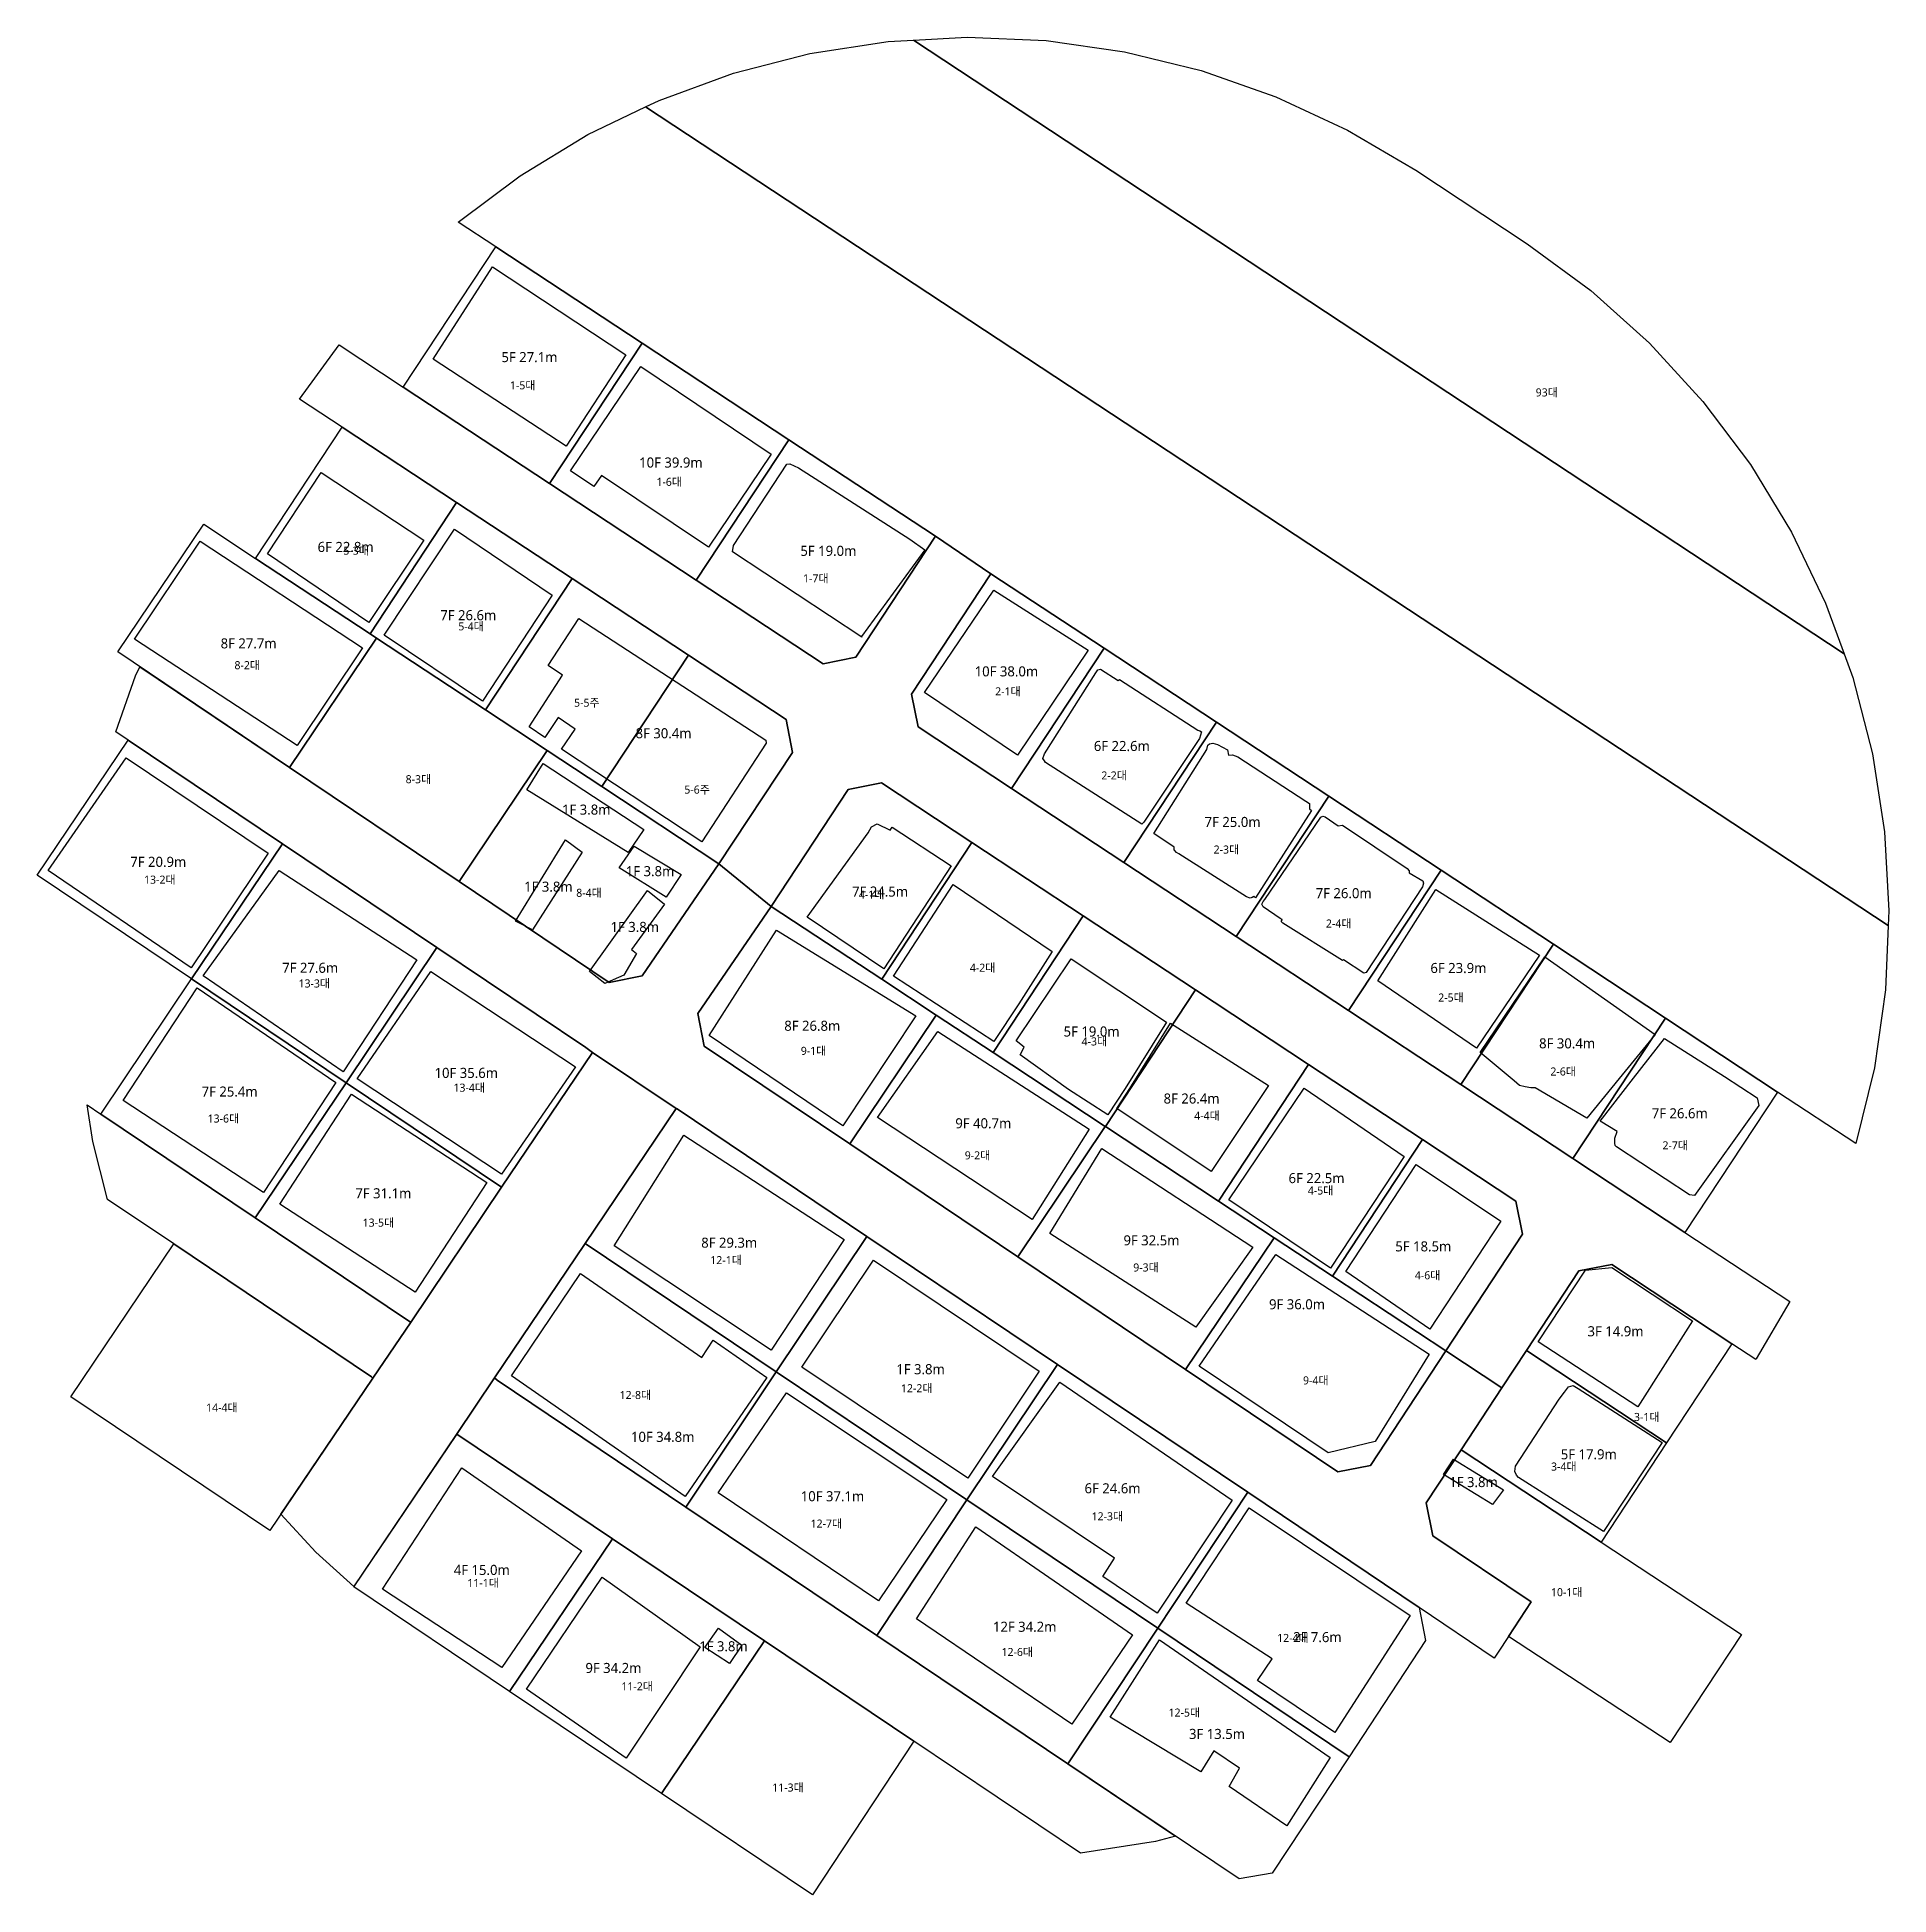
# Model space of a CAD drawing. Header units: metres. Extents: x 353348 to 353623, y 293046 to 293322.
import ezdxf
from ezdxf.enums import TextEntityAlignment as Align

# ---------------------------------------------------------------- set-up
doc = ezdxf.new("R2010")
doc.units = ezdxf.units.M
for name, color, linetype in [('건물', 4, 'Continuous'), ('건물_층수', 2, 'Continuous'), ('대상지_기존건물_철거가정', 6, 'Continuous'), ('대상필지', 1, 'Continuous'), ('지번', 8, 'Continuous'), ('지적', 8, 'Continuous'), ('지적_도로', 9, 'Continuous')]:
    doc.layers.add(name, color=color, linetype=linetype)
doc.styles.add('KR', font='malgun.ttf')

msp = doc.modelspace()

# ---------------------------------------------------------------- linework, layer by layer
at = {"layer": '건물'}
for points in [[(353435.33, 293275.12), (353426.42, 293261.52), (353406.6, 293274.49), (353415.47, 293288.24), (353435.33, 293275.12)], [(353456.96, 293260.34), (353447.65, 293246.47), (353431.69, 293257.18), (353430.56, 293255.51), (353427.09, 293257.84), (353437.53, 293273.39), (353456.96, 293260.34)], [(353405.23, 293247.52), (353397.03, 293235.24), (353381.92, 293245.5), (353389.96, 293257.6), (353405.23, 293247.52)], [(353470.42, 293233.15), (353470.49, 293233.08), (353451.19, 293245.79), (353451.35, 293246.74), (353459.31, 293258.85), (353459.73, 293258.91), (353461.02, 293258.32), (353477.64, 293247.65), (353479.87, 293246.06), (353470.42, 293233.15)], [(353424.35, 293239.31), (353413.97, 293223.55), (353399.34, 293233.37), (353409.82, 293249.16), (353424.35, 293239.31)], [(353396.1, 293231.5), (353386.34, 293216.93), (353362.15, 293232.78), (353371.91, 293247.35), (353396.1, 293231.5)], [(353504.21, 293231.14), (353493.68, 293215.48), (353479.81, 293224.8), (353490.12, 293240.09), (353504.21, 293231.14)], [(353428.31, 293235.87), (353456.15, 293217.71), (353456.21, 293217.25), (353446.66, 293202.58), (353425.74, 293216.4), (353427.75, 293219.36), (353425.23, 293221.09), (353423.23, 293218.14), (353420.92, 293219.68), (353425.87, 293227.4), (353423.74, 293228.84), (353428.31, 293235.87)], [(353506.03, 293228.32), (353508.67, 293226.61), (353508.85, 293226.76), (353520.5, 293219.23), (353520.8, 293219.1), (353521.06, 293218.94), (353520.76, 293217.99), (353512.5, 293205.48), (353512.19, 293205.18), (353497.84, 293214.39), (353497.66, 293214.66), (353497.45, 293215.01), (353497.66, 293215.7), (353505.35, 293227.73), (353505.61, 293228.18), (353506.03, 293228.32)], [(353524.93, 293216.26), (353525.09, 293215.49), (353525.67, 293215.51), (353526.46, 293215.25), (353536.63, 293208.62), (353537.15, 293208.29), (353537.17, 293207.95), (353537.16, 293207.49), (353537.45, 293207.24), (353529.11, 293194.24), (353528.85, 293194.43), (353528.6, 293194.26), (353528.34, 293194.15), (353527.78, 293194.36), (353517.71, 293200.76), (353517.34, 293200.97), (353517.01, 293201.4), (353516.98, 293201.78), (353513.97, 293203.81), (353521.84, 293216.34), (353522.01, 293216.95), (353522.25, 293217.17), (353522.75, 293217.26), (353523.47, 293217.08), (353524.93, 293216.26)], [(353382.06, 293200.86), (353370.56, 293183.81), (353349.26, 293198.32), (353360.9, 293215.11), (353382.06, 293200.86)], [(353438.02, 293204.41), (353435.68, 293200.96), (353420.59, 293210.34), (353422.99, 293214.24), (353438.02, 293204.41)], [(353472.75, 293205.25), (353474.7, 293204.29), (353474.99, 293204.77), (353483.78, 293199), (353473.73, 293183.65), (353462.34, 293191.32), (353471.4, 293203.92), (353471.9, 293204.82), (353472.75, 293205.25)], [(353539.49, 293206.31), (353541.43, 293204.97), (353542.05, 293205.07), (353551.69, 293198.58), (353551.98, 293198.26), (353552, 293197.99), (353552.01, 293197.97), (353554.02, 293196.74), (353554.16, 293196.41), (353553.99, 293195.85), (353545.58, 293183.12), (353545.27, 293183), (353542.2, 293185.01), (353542.05, 293184.87), (353533.18, 293190.43), (353532.99, 293190.65), (353532.98, 293190.81), (353533.11, 293190.95), (353533.09, 293190.98), (353532.78, 293191.15), (353530.26, 293192.87), (353530.08, 293193.26), (353530.26, 293193.69), (353530.49, 293194), (353538.83, 293206.25), (353539.14, 293206.37), (353539.49, 293206.31)], [(353428.83, 293201.02), (353421.41, 293189.46), (353418.86, 293190.77), (353426.34, 293202.86), (353428.83, 293201.02)], [(353443.57, 293197.72), (353441.31, 293194.31), (353434.33, 293198.67), (353436.54, 293201.9), (353443.57, 293197.72)], [(353404.18, 293184.98), (353393.2, 293168.3), (353372.34, 293182.62), (353383.68, 293198.28), (353404.18, 293184.98)], [(353435.01, 293182.7), (353432.19, 293181.47), (353429.92, 293183.25), (353438.55, 293195.3), (353441.08, 293193.27), (353436.16, 293186.52), (353436.93, 293185.95), (353435.01, 293182.7)], [(353571.42, 293185.69), (353562.03, 293171.81), (353547.35, 293181.86), (353555.98, 293195.47), (353571.42, 293185.69)], [(353478.51, 293176.63), (353467.64, 293160.25), (353447.71, 293173.69), (353457.75, 293189.42), (353478.51, 293176.63)], [(353583.28, 293167.3), (353578.46, 293161.37), (353570.78, 293165.93), (353570.15, 293165.91), (353569.28, 293166.05), (353568.46, 293166.28), (353567.62, 293166.98), (353562.6, 293171.2), (353572.21, 293185.45), (353588.65, 293173.88), (353583.28, 293167.3)], [(353427.8, 293169.02), (353416.81, 293153.03), (353395.31, 293167.26), (353406.29, 293183.26), (353427.8, 293169.02)], [(353509.69, 293165.81), (353507.1, 293161.87), (353501.24, 293165.64), (353494.06, 293170.85), (353494.64, 293171.97), (353493.45, 293172.9), (353501.65, 293185.15), (353515.88, 293175.72), (353509.69, 293165.81)], [(353392.14, 293166.71), (353381.34, 293150.34), (353360.46, 293164.02), (353371.46, 293180.81), (353392.14, 293166.71)], [(353504.35, 293159.77), (353495.84, 293146.31), (353472.81, 293161.49), (353481.77, 293174.31), (353504.35, 293159.77)], [(353531.04, 293166.24), (353522.49, 293153.44), (353508.48, 293162.81), (353510.38, 293165.83), (353516.46, 293175.56), (353531.04, 293166.24)], [(353604.11, 293163.28), (353594.52, 293149.87), (353593.75, 293149.98), (353582.9, 293157.1), (353582.71, 293157.3), (353582.62, 293157.68), (353582.62, 293157.97), (353582.64, 293158.43), (353582.99, 293159.39), (353580.44, 293160.96), (353585.42, 293167.34), (353590.03, 293173.24), (353598.96, 293167.61), (353603.85, 293164.41), (353604.11, 293163.28)], [(353551.24, 293155.68), (353540.27, 293139.03), (353525.12, 293149.23), (353536.36, 293165.88), (353551.24, 293155.68)], [(353414.61, 293151.81), (353403.94, 293135.46), (353383.8, 293148.59), (353394.46, 293164.95), (353414.61, 293151.81)], [(353467.86, 293143.32), (353456.98, 293126.81), (353433.6, 293142.37), (353443.96, 293158.86), (353467.86, 293143.32)], [(353528.74, 293142.19), (353520.21, 293130.26), (353498.47, 293144.19), (353506.24, 293156.86), (353528.74, 293142.19)], [(353565.65, 293146.06), (353555.08, 293129.97), (353542.58, 293138.52), (353553.07, 293154.5), (353565.65, 293146.06)], [(353546.94, 293113.22), (353539.93, 293111.52), (353520.73, 293124.43), (353532.13, 293141.1), (353554.97, 293126.22), (353546.94, 293113.22)], [(353428.55, 293138.25), (353446.66, 293125.74), (353448.31, 293128.32), (353456.31, 293122.77), (353444.16, 293105.04), (353418.3, 293122.98), (353428.55, 293138.25)], [(353496.91, 293123.7), (353486.24, 293107.75), (353461.52, 293124.28), (353472.19, 293140.23), (353496.91, 293123.7)], [(353594.21, 293131.2), (353586.07, 293118.39), (353571.23, 293128.07), (353578.26, 293138.76), (353582.18, 293139.14), (353594.21, 293131.2)], [(353525.63, 293104.48), (353514.45, 293087.61), (353506.38, 293093.11), (353508.09, 293095.81), (353489.96, 293108.01), (353499.96, 293122.03), (353525.63, 293104.48)], [(353589.69, 293113.05), (353580.95, 293099.79), (353568.31, 293107.86), (353567.99, 293108.21), (353567.74, 293108.72), (353567.84, 293109.56), (353574.36, 293119.51), (353575.12, 293120.58), (353575.73, 293121.37), (353576.42, 293121.56), (353577.16, 293121.12), (353589.69, 293113.05)], [(353483.13, 293104.56), (353472.97, 293089.46), (353449.08, 293105.57), (353459.25, 293120.46), (353483.13, 293104.56)], [(353566.07, 293106.03), (353564.43, 293103.82), (353557.11, 293108.31), (353558.63, 293110.56), (353566.07, 293106.03)], [(353428.72, 293096.93), (353416.83, 293079.55), (353399.08, 293091.22), (353410.9, 293109.3), (353428.72, 293096.93)], [(353552.14, 293087.31), (353540.95, 293069.85), (353529.39, 293077.58), (353531.58, 293080.83), (353518.81, 293089.13), (353528.16, 293103.35), (353552.14, 293087.31)], [(353510.8, 293084.4), (353501.77, 293071.11), (353478.62, 293086.81), (353487.43, 293100.52), (353510.8, 293084.4)], [(353446.37, 293082.63), (353435.37, 293066.03), (353420.52, 293076.32), (353431.81, 293092.98), (353446.37, 293082.63)], [(353452.61, 293082.89), (353450.77, 293080.11), (353447.11, 293082.52), (353449.13, 293085.41), (353452.61, 293082.89)], [(353514.81, 293083.64), (353540.22, 293066.15), (353533.78, 293055.93), (353525.19, 293061.79), (353526.75, 293064.55), (353522.91, 293067.14), (353520.95, 293064.01), (353507.48, 293072.15), (353514.81, 293083.64)]]:
    msp.add_lwpolyline(points, close=True, dxfattribs=at)
at = {"layer": '대상지_기존건물_철거가정'}
msp.add_lwpolyline([(353493.86, 293178.43), (353490.13, 293172.84), (353475.18, 293182.57), (353484.09, 293196.23), (353498.83, 293186.21), (353493.86, 293178.43)], close=True, dxfattribs=at)
at = {"layer": '대상필지'}
msp.add_lwpolyline([(353486.88, 293202.47), (353503.46, 293191.53), (353490.04, 293171.16), (353481.56, 293176.75), (353473.45, 293182.09), (353486.88, 293202.47)], close=True, dxfattribs=at)
at = {"layer": '지적'}
for points in [[(353478.16, 293322.03), (353486.16, 293322.47), (353497.93, 293321.96), (353509.59, 293320.31), (353521.04, 293317.51), (353532.16, 293313.6), (353542.84, 293308.63), (353552.98, 293302.63), (353569.56, 293291.69), (353579.05, 293284.73), (353587.82, 293276.88), (353595.77, 293268.2), (353602.84, 293258.79), (353608.95, 293248.73), (353614.04, 293238.13), (353616.79, 293230.6), (353478.16, 293322.03)], [(353415.93, 293291.24), (353437.76, 293276.86), (353423.96, 293255.94), (353402.14, 293270.33), (353415.93, 293291.24)], [(353459.59, 293262.48), (353445.79, 293241.56), (353423.96, 293255.94), (353437.76, 293276.86), (353459.59, 293262.48)], [(353393.06, 293264.34), (353410.11, 293253.11), (353397.21, 293233.56), (353380.17, 293244.81), (353393.06, 293264.34)], [(353481.43, 293248.1), (353469.56, 293230.11), (353464.72, 293229.08), (353445.79, 293241.56), (353459.59, 293262.48), (353481.43, 293248.1)], [(353410.11, 293253.11), (353427.3, 293241.79), (353414.4, 293222.23), (353398.19, 293232.92), (353397.21, 293233.56), (353410.11, 293253.11)], [(353372.44, 293249.89), (353380.17, 293244.81), (353397.21, 293233.56), (353398.19, 293232.92), (353385.23, 293213.64), (353359.64, 293230.86), (353372.44, 293249.89)], [(353444.63, 293230.37), (353431.72, 293210.81), (353423.61, 293216.16), (353414.4, 293222.23), (353427.3, 293241.79), (353444.63, 293230.37)], [(353506.57, 293231.41), (353492.79, 293210.54), (353478.88, 293219.72), (353477.89, 293224.58), (353489.71, 293242.51), (353506.57, 293231.41)], [(353414.4, 293222.23), (353423.61, 293216.16), (353410.5, 293196.64), (353385.23, 293213.64), (353398.19, 293232.92), (353414.4, 293222.23)], [(353444.63, 293230.37), (353459.2, 293220.78), (353460.14, 293215.88), (353449.17, 293199.3), (353431.72, 293210.81), (353444.63, 293230.37)], [(353506.57, 293231.41), (353523.31, 293220.38), (353509.52, 293199.5), (353492.79, 293210.54), (353506.57, 293231.41)], [(353540.05, 293209.35), (353526.25, 293188.46), (353509.52, 293199.5), (353523.31, 293220.38), (353540.05, 293209.35)], [(353361.17, 293217.72), (353384.17, 293202.27), (353370.63, 293182.13), (353347.63, 293197.59), (353361.17, 293217.72)], [(353431.72, 293210.81), (353449.17, 293199.3), (353437.76, 293182.58), (353432.84, 293181.62), (353410.5, 293196.64), (353423.61, 293216.16), (353431.72, 293210.81)], [(353486.88, 293202.47), (353473.45, 293182.09), (353456.99, 293192.95), (353468.46, 293210.35), (353473.4, 293211.37), (353486.88, 293202.47)], [(353556.77, 293198.33), (353542.97, 293177.43), (353526.25, 293188.46), (353540.05, 293209.35), (353556.77, 293198.33)], [(353407.19, 293186.8), (353393.65, 293166.67), (353370.63, 293182.13), (353384.17, 293202.27), (353407.19, 293186.8)], [(353486.88, 293202.47), (353503.46, 293191.53), (353490.04, 293171.16), (353481.56, 293176.75), (353473.45, 293182.09), (353486.88, 293202.47)], [(353556.77, 293198.33), (353573.49, 293187.31), (353559.68, 293166.4), (353542.97, 293177.43), (353556.77, 293198.33)], [(353456.99, 293192.95), (353473.45, 293182.09), (353481.56, 293176.75), (353468.67, 293157.55), (353447.01, 293172.1), (353446.05, 293176.98), (353456.99, 293192.95)], [(353520.18, 293180.51), (353506.75, 293160.14), (353506.74, 293160.15), (353490.04, 293171.16), (353503.46, 293191.53), (353520.18, 293180.51)], [(353407.19, 293186.8), (353429.37, 293171.9), (353430.33, 293171.2), (353416.81, 293151.11), (353393.65, 293166.67), (353407.19, 293186.8)], [(353573.49, 293187.31), (353590.2, 293176.3), (353576.38, 293155.39), (353559.68, 293166.4), (353573.49, 293187.31)], [(353370.63, 293182.13), (353393.65, 293166.67), (353380.11, 293146.56), (353357.1, 293162.01), (353370.63, 293182.13)], [(353520.18, 293180.51), (353537.03, 293169.39), (353523.61, 293149.03), (353506.75, 293160.14), (353520.18, 293180.51)], [(353490.04, 293171.16), (353506.74, 293160.15), (353493.69, 293140.73), (353468.67, 293157.55), (353481.56, 293176.75), (353490.04, 293171.16)], [(353606.89, 293165.29), (353593.08, 293144.37), (353576.38, 293155.39), (353590.2, 293176.3), (353606.89, 293165.29)], [(353537.03, 293169.39), (353554, 293158.2), (353540.59, 293137.84), (353531.91, 293143.56), (353523.61, 293149.03), (353537.03, 293169.39)], [(353416.81, 293151.11), (353403.32, 293131.05), (353403.1, 293131.11), (353380.11, 293146.56), (353393.65, 293166.67), (353416.81, 293151.11)], [(353471.24, 293143.76), (353457.7, 293123.6), (353429.26, 293142.73), (353442.8, 293162.84), (353442.99, 293162.76), (353471.24, 293143.76)], [(353506.74, 293160.15), (353506.75, 293160.14), (353523.61, 293149.03), (353531.91, 293143.56), (353518.71, 293123.92), (353493.69, 293140.73), (353506.74, 293160.15)], [(353554, 293158.2), (353567.87, 293149.04), (353568.91, 293144.13), (353557.46, 293126.72), (353540.59, 293137.84), (353554, 293158.2)], [(353499.6, 293124.7), (353486.13, 293104.5), (353457.7, 293123.6), (353471.24, 293143.76), (353499.6, 293124.7)], [(353397.63, 293122.65), (353382.31, 293099.95), (353352.65, 293119.88), (353367.99, 293142.66), (353397.45, 293122.85), (353397.63, 293122.65)], [(353457.7, 293123.6), (353444.24, 293103.45), (353416.13, 293122.34), (353415.77, 293122.68), (353429.26, 293142.73), (353457.7, 293123.6)], [(353540.59, 293137.84), (353557.46, 293126.72), (353546.23, 293109.65), (353541.38, 293108.68), (353518.71, 293123.92), (353531.91, 293143.56), (353540.59, 293137.84)], [(353569.46, 293126.75), (353577.27, 293138.62), (353582.17, 293139.58), (353600.09, 293127.78), (353590.35, 293112.99), (353569.46, 293126.75)], [(353527.97, 293105.64), (353514.55, 293085.4), (353486.13, 293104.5), (353499.6, 293124.7), (353527.97, 293105.64)], [(353569.46, 293126.75), (353590.35, 293112.99), (353580.61, 293098.21), (353559.73, 293111.98), (353565.81, 293121.22), (353569.46, 293126.75)], [(353457.7, 293123.6), (353486.13, 293104.5), (353472.71, 293084.31), (353444.24, 293103.45), (353457.7, 293123.6)], [(353433.34, 293098.72), (353418, 293075.96), (353394.78, 293091.56), (353410.1, 293114.28), (353410.31, 293114.19), (353433.34, 293098.72)], [(353580.61, 293098.21), (353601.49, 293084.45), (353590.87, 293068.34), (353566.81, 293084.18), (353570.18, 293089.31), (353555.54, 293099.17), (353554.54, 293104.06), (353559.73, 293111.98), (353580.61, 293098.21)], [(353553.49, 293088.48), (353554.46, 293083.56), (353543.05, 293066.24), (353514.55, 293085.4), (353527.97, 293105.64), (353553.49, 293088.48)], [(353514.55, 293085.4), (353501.17, 293065.19), (353472.71, 293084.31), (353486.13, 293104.5), (353514.55, 293085.4)], [(353455.99, 293083.5), (353440.65, 293060.74), (353418, 293075.96), (353433.34, 293098.72), (353455.99, 293083.5)], [(353455.99, 293083.5), (353478.23, 293068.56), (353463.1, 293045.66), (353440.65, 293060.74), (353455.99, 293083.5)], [(353543.05, 293066.24), (353531.62, 293048.89), (353526.68, 293048.04), (353501.17, 293065.19), (353514.55, 293085.4), (353543.05, 293066.24)]]:
    msp.add_lwpolyline(points, close=True, dxfattribs=at)
at = {"layer": '지적_도로'}
for points in [[(353438.26, 293312.09), (353440.27, 293313.05), (353451.34, 293317.09), (353462.75, 293320.02), (353474.39, 293321.82), (353478.16, 293322.03), (353616.79, 293230.6), (353618.08, 293227.07), (353621.01, 293215.67), (353622.8, 293204.04), (353623.46, 293192.29), (353623.36, 293190.08), (353438.26, 293312.09)], [(353623.36, 293190.08), (353622.95, 293180.53), (353621.3, 293168.88), (353618.55, 293157.61), (353606.89, 293165.29), (353590.2, 293176.3), (353573.49, 293187.31), (353556.77, 293198.33), (353540.05, 293209.35), (353523.31, 293220.38), (353506.57, 293231.41), (353489.71, 293242.51), (353481.43, 293248.1), (353459.59, 293262.48), (353437.76, 293276.86), (353415.93, 293291.24), (353410.36, 293294.9), (353419.58, 293301.83), (353429.65, 293307.95), (353438.26, 293312.09), (353623.36, 293190.08)], [(353402.14, 293270.33), (353423.96, 293255.94), (353445.79, 293241.56), (353464.72, 293229.08), (353469.56, 293230.11), (353481.43, 293248.1), (353489.71, 293242.51), (353477.89, 293224.58), (353478.88, 293219.72), (353492.79, 293210.54), (353509.52, 293199.5), (353526.25, 293188.46), (353542.97, 293177.43), (353559.68, 293166.4), (353576.38, 293155.39), (353593.08, 293144.37), (353608.71, 293134.05), (353603.67, 293125.53), (353603.62, 293125.45), (353600.09, 293127.78), (353582.17, 293139.58), (353577.27, 293138.62), (353569.46, 293126.75), (353565.81, 293121.22), (353557.46, 293126.72), (353568.91, 293144.13), (353567.87, 293149.04), (353554, 293158.2), (353537.03, 293169.39), (353520.18, 293180.51), (353503.46, 293191.53), (353486.88, 293202.47), (353473.4, 293211.37), (353468.46, 293210.35), (353456.99, 293192.95), (353449.17, 293199.3), (353460.14, 293215.88), (353459.2, 293220.78), (353444.63, 293230.37), (353427.3, 293241.79), (353410.11, 293253.11), (353393.06, 293264.34), (353386.7, 293268.53), (353392.61, 293276.61), (353402.14, 293270.33)], [(353385.23, 293213.64), (353410.5, 293196.64), (353432.84, 293181.62), (353437.76, 293182.58), (353449.17, 293199.3), (353456.99, 293192.95), (353446.05, 293176.98), (353447.01, 293172.1), (353468.67, 293157.55), (353493.69, 293140.73), (353518.71, 293123.92), (353541.38, 293108.68), (353546.23, 293109.65), (353557.46, 293126.72), (353565.81, 293121.22), (353559.73, 293111.98), (353554.54, 293104.06), (353555.54, 293099.17), (353570.18, 293089.31), (353566.81, 293084.18), (353565.27, 293081.84), (353564.68, 293080.95), (353553.49, 293088.48), (353527.97, 293105.64), (353499.6, 293124.7), (353471.24, 293143.76), (353442.99, 293162.76), (353442.8, 293162.84), (353430.33, 293171.2), (353429.37, 293171.9), (353407.19, 293186.8), (353384.17, 293202.27), (353361.17, 293217.72), (353359.36, 293218.94), (353362.29, 293227.3), (353362.92, 293228.65), (353385.23, 293213.64)], [(353442.8, 293162.84), (353429.26, 293142.73), (353415.77, 293122.68), (353410.1, 293114.28), (353394.82, 293091.62), (353389.12, 293096.72), (353383.94, 293102.37), (353397.63, 293122.65), (353403.32, 293131.05), (353416.81, 293151.11), (353430.33, 293171.2), (353442.8, 293162.84)], [(353357.1, 293162.01), (353380.11, 293146.56), (353403.1, 293131.11), (353403.32, 293131.05), (353397.63, 293122.65), (353397.45, 293122.85), (353367.99, 293142.66), (353358.13, 293149.29), (353355.91, 293157.94), (353355.07, 293163.38), (353357.1, 293162.01)], [(353415.77, 293122.68), (353416.13, 293122.34), (353444.24, 293103.45), (353472.71, 293084.31), (353501.17, 293065.19), (353517.22, 293054.4), (353514.24, 293053.63), (353503.04, 293051.89), (353478.23, 293068.56), (353455.99, 293083.5), (353433.34, 293098.72), (353410.31, 293114.19), (353410.1, 293114.28), (353415.77, 293122.68)]]:
    msp.add_lwpolyline(points, close=True, dxfattribs=at)

# ---------------------------------------------------------------- texts
at = {"layer": '건물_층수', "style": 'KR'}
for s, p in [('5F 27.1m', (353420.96, 293274.8)), ('10F 39.9m', (353442.03, 293259.09)), ('6F 22.8m', (353393.58, 293246.51)), ('5F 19.0m', (353465.49, 293245.93)), ('7F 26.6m', (353411.85, 293236.34)), ('8F 27.7m', (353379.13, 293232.14)), ('10F 38.0m', (353492.01, 293227.97)), ('8F 30.4m', (353440.94, 293218.75)), ('6F 22.6m', (353509.2, 293216.85)), ('1F 3.8m', (353429.42, 293207.37)), ('7F 25.0m', (353525.7, 293205.53)), ('7F 20.9m', (353365.67, 293199.59)), ('1F 3.8m', (353423.78, 293195.89)), ('1F 3.8m', (353438.93, 293198.2)), ('7F 24.5m', (353473.19, 293195.16)), ('7F 26.0m', (353542.25, 293194.92)), ('1F 3.8m', (353436.65, 293189.89)), ('7F 27.6m', (353388.3, 293183.8)), ('6F 23.9m', (353559.34, 293183.77)), ('8F 26.8m', (353463.09, 293175.16)), ('5F 19.0m', (353504.7, 293174.31)), ('8F 30.4m', (353575.53, 293172.54)), ('10F 35.6m', (353411.55, 293168.14)), ('7F 25.4m', (353376.3, 293165.36)), ('8F 26.4m', (353519.59, 293164.32)), ('9F 40.7m', (353488.57, 293160.63)), ('7F 26.6m', (353592.31, 293162.12)), ('6F 22.5m', (353538.21, 293152.46)), ('7F 31.1m', (353399.2, 293150.2)), ('9F 32.5m', (353513.62, 293143.19)), ('8F 29.3m', (353450.72, 293142.84)), ('5F 18.5m', (353554.11, 293142.29)), ('9F 36.0m', (353535.3, 293133.66)), ('3F 14.9m', (353582.74, 293129.64)), ('1F 3.8m', (353479.22, 293123.99)), ('10F 34.8m', (353440.81, 293113.91)), ('5F 17.9m', (353578.76, 293111.31)), ('1F 3.8m', (353561.59, 293107.17)), ('10F 37.1m', (353466.1, 293105.06)), ('6F 24.6m', (353507.82, 293106.24)), ('4F 15.0m', (353413.86, 293094.08)), ('12F 34.2m', (353494.73, 293085.61)), ('1F 3.8m', (353449.86, 293082.7)), ('2F 7.6m', (353538.33, 293084.07)), ('9F 34.2m', (353433.47, 293079.47)), ('3F 13.5m', (353523.38, 293069.64))]:
    msp.add_text(s, height=1.5, dxfattribs=at).set_placement(p, align=Align.MIDDLE_CENTER)
at = {"layer": '지번', "style": 'KR'}
for s, p in [('1-5대', (353419.95, 293270.6)), ('93대', (353572.5, 293269.54)), ('1-6대', (353441.78, 293256.21)), ('5-3대', (353395.14, 293245.96)), ('1-7대', (353463.61, 293241.83)), ('5-4대', (353412.26, 293234.68)), ('8-2대', (353378.92, 293228.89)), ('2-1대', (353492.23, 293224.99)), ('5-5주', (353429.51, 293223.3)), ('2-2대', (353508.05, 293212.46)), ('8-3대', (353404.42, 293211.9)), ('5-6주', (353445.93, 293210.35)), ('2-3대', (353524.78, 293201.42)), ('13-2대', (353365.9, 293196.93)), ('8-4대', (353429.83, 293194.97)), ('4-1대', (353471.93, 293194.71)), ('2-4대', (353541.51, 293190.4)), ('4-2대', (353488.46, 293183.81)), ('13-3대', (353388.91, 293181.47)), ('2-5대', (353558.23, 293179.37)), ('9-1대', (353463.28, 293171.42)), ('4-3대', (353505.11, 293172.83)), ('2-6대', (353574.94, 293168.35)), ('13-4대', (353411.99, 293165.94)), ('13-6대', (353375.37, 293161.34)), ('4-4대', (353521.89, 293161.77)), ('2-7대', (353591.63, 293157.34)), ('9-2대', (353487.7, 293155.85)), ('4-5대', (353538.81, 293150.61)), ('13-5대', (353398.46, 293145.83)), ('12-1대', (353450.25, 293140.24)), ('9-3대', (353512.8, 293139.15)), ('4-6대', (353554.75, 293137.98)), ('12-2대', (353478.65, 293121.15)), ('9-4대', (353538.09, 293122.32)), ('14-4대', (353375.14, 293118.27)), ('12-8대', (353436.74, 293120.14)), ('3-1대', (353587.39, 293116.87)), ('3-4대', (353575.04, 293109.48)), ('12-3대', (353507.05, 293102.07)), ('12-7대', (353465.19, 293100.98)), ('11-1대', (353414.06, 293092.14)), ('10-1대', (353575.47, 293090.76)), ('12-4대', (353534.68, 293083.94)), ('12-6대', (353493.63, 293081.85)), ('11-2대', (353437, 293076.73)), ('12-5대', (353518.51, 293072.82)), ('11-3대', (353459.47, 293061.65))]:
    msp.add_text(s, height=1.2, dxfattribs=at).set_placement(p, align=Align.MIDDLE_CENTER)

doc.saveas('drawing.dxf')
